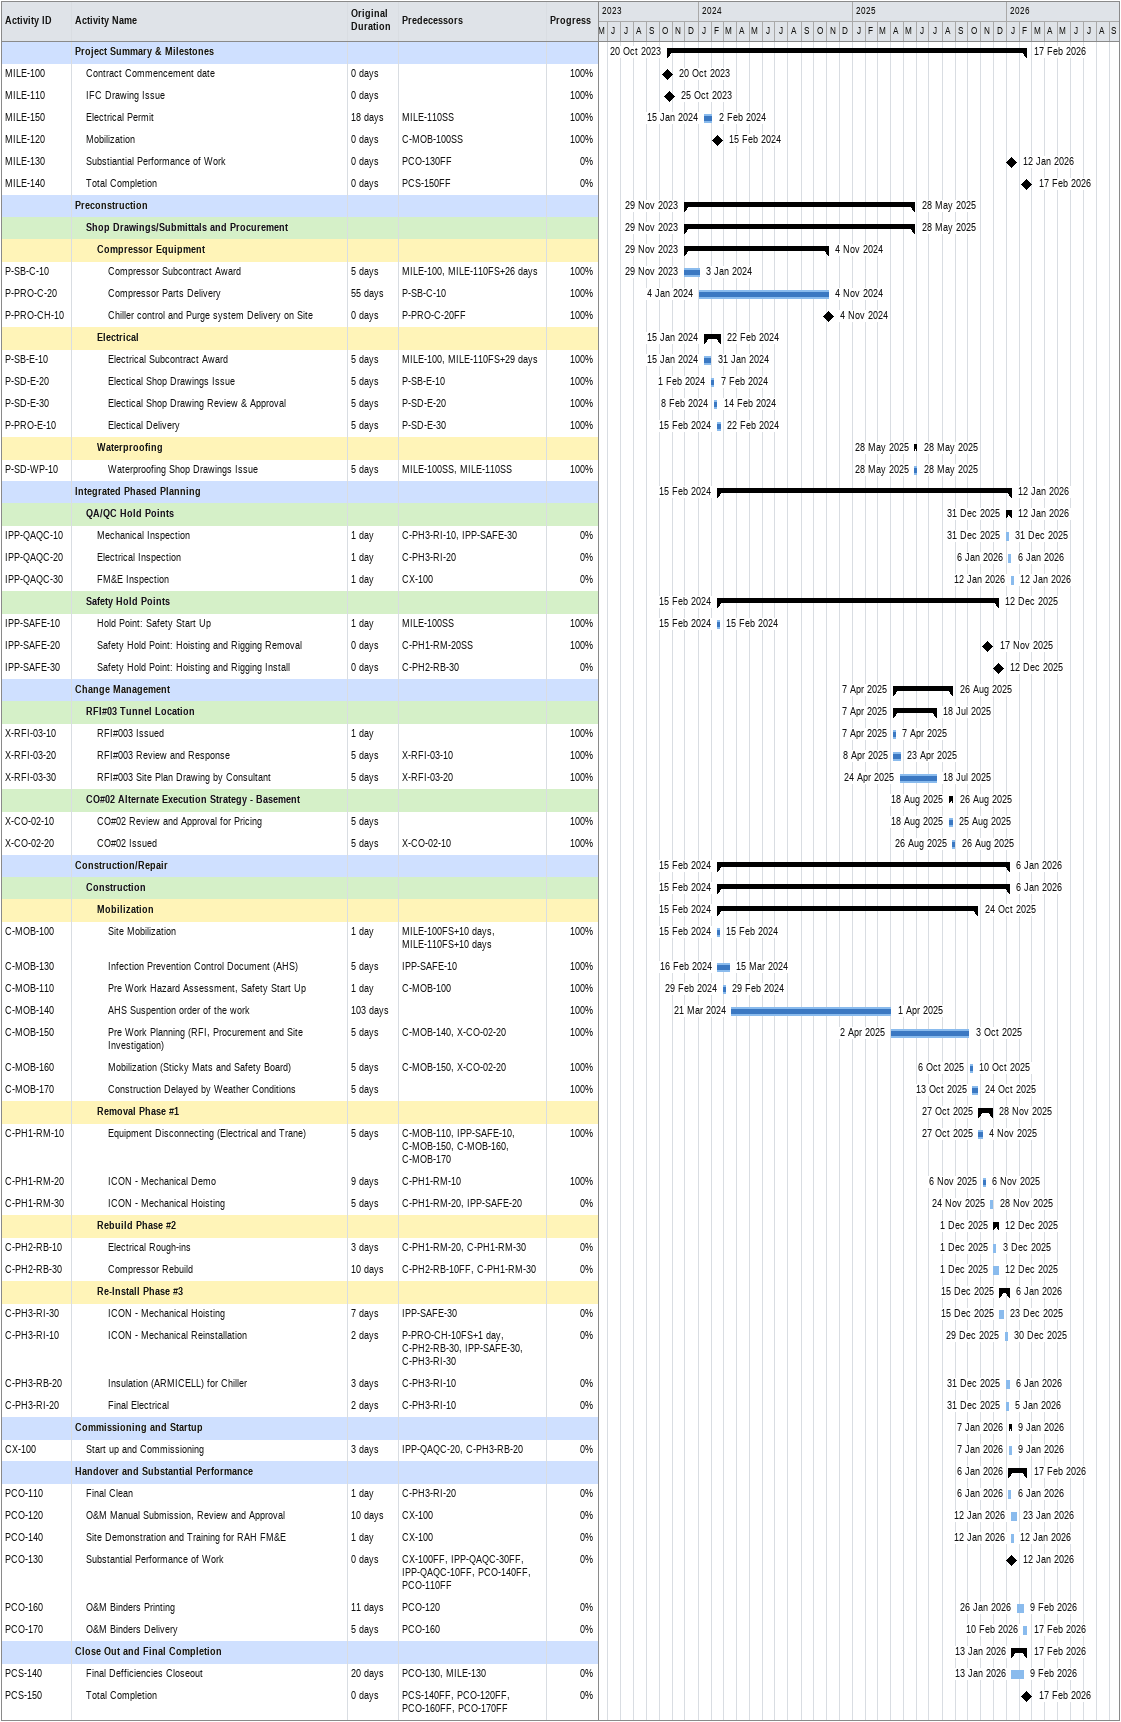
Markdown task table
| ID | Level | Task | Original duration | Start | Finish | Predecessors | % complete |
|---|---|---|---|---|---|---|---|
|  | 1 | **Project Summary & Milestones** |  | 2023-10-20 | 2026-02-17 |  |  |
| MILE-100 | 2 | Contract Commencement date | 0d | 2023-10-20 | 2023-10-20 |  | 100 |
| MILE-110 | 2 | IFC Drawing Issue | 0d | 2023-10-25 | 2023-10-25 |  | 100 |
| MILE-150 | 2 | Electrical Permit | 18d | 2024-01-15 | 2024-02-02 | MILE-110SS | 100 |
| MILE-120 | 2 | Mobilization | 0d | 2024-02-15 | 2024-02-15 | C-MOB-100SS | 100 |
| MILE-130 | 2 | Substiantial Performance of Work | 0d | 2026-01-12 | 2026-01-12 | PCO-130FF | 0 |
| MILE-140 | 2 | Total Completion | 0d | 2026-02-17 | 2026-02-17 | PCS-150FF | 0 |
|  | 1 | **Preconstruction** |  | 2023-11-29 | 2025-05-28 |  |  |
|  | 2 | **Shop Drawings/Submittals and Procurement** |  | 2023-11-29 | 2025-05-28 |  |  |
|  | 3 | **Compressor Equipment** |  | 2023-11-29 | 2024-11-04 |  |  |
| P-SB-C-10 | 4 | Compressor Subcontract Award | 5d | 2023-11-29 | 2024-01-03 | MILE-100, MILE-110FS+26d | 100 |
| P-PRO-C-20 | 4 | Compressor Parts Delivery | 55d | 2024-01-04 | 2024-11-04 | P-SB-C-10 | 100 |
| P-PRO-CH-10 | 4 | Chiller control and Purge system Delivery on Site | 0d | 2024-11-04 | 2024-11-04 | P-PRO-C-20FF | 100 |
|  | 3 | **Electrical** |  | 2024-01-15 | 2024-02-22 |  |  |
| P-SB-E-10 | 4 | Electrical Subcontract Award | 5d | 2024-01-15 | 2024-01-31 | MILE-100, MILE-110FS+29d | 100 |
| P-SD-E-20 | 4 | Electical Shop Drawings Issue | 5d | 2024-02-01 | 2024-02-07 | P-SB-E-10 | 100 |
| P-SD-E-30 | 4 | Electical Shop Drawing Review & Approval | 5d | 2024-02-08 | 2024-02-14 | P-SD-E-20 | 100 |
| P-PRO-E-10 | 4 | Electical Delivery | 5d | 2024-02-15 | 2024-02-22 | P-SD-E-30 | 100 |
|  | 3 | **Waterproofing** |  | 2025-05-28 | 2025-05-28 |  |  |
| P-SD-WP-10 | 4 | Waterproofing Shop Drawings Issue | 5d | 2025-05-28 | 2025-05-28 | MILE-100SS, MILE-110SS | 100 |
|  | 1 | **Integrated Phased Planning** |  | 2024-02-15 | 2026-01-12 |  |  |
|  | 2 | **QA/QC Hold Points** |  | 2025-12-31 | 2026-01-12 |  |  |
| IPP-QAQC-10 | 3 | Mechanical Inspection | 1d | 2025-12-31 | 2025-12-31 | C-PH3-RI-10, IPP-SAFE-30 | 0 |
| IPP-QAQC-20 | 3 | Electrical Inspection | 1d | 2026-01-06 | 2026-01-06 | C-PH3-RI-20 | 0 |
| IPP-QAQC-30 | 3 | FM&E Inspection | 1d | 2026-01-12 | 2026-01-12 | CX-100 | 0 |
|  | 2 | **Safety Hold Points** |  | 2024-02-15 | 2025-12-12 |  |  |
| IPP-SAFE-10 | 3 | Hold Point: Safety Start Up | 1d | 2024-02-15 | 2024-02-15 | MILE-100SS | 100 |
| IPP-SAFE-20 | 3 | Safety Hold Point: Hoisting and Rigging Removal | 0d | 2025-11-17 | 2025-11-17 | C-PH1-RM-20SS | 100 |
| IPP-SAFE-30 | 3 | Safety Hold Point: Hoisting and Rigging Install | 0d | 2025-12-12 | 2025-12-12 | C-PH2-RB-30 | 0 |
|  | 1 | **Change Management** |  | 2025-04-07 | 2025-08-26 |  |  |
|  | 2 | **RFI#03 Tunnel Location** |  | 2025-04-07 | 2025-07-18 |  |  |
| X-RFI-03-10 | 3 | RFI#003 Issued | 1d | 2025-04-07 | 2025-04-07 |  | 100 |
| X-RFI-03-20 | 3 | RFI#003 Review and Response | 5d | 2025-04-08 | 2025-04-23 | X-RFI-03-10 | 100 |
| X-RFI-03-30 | 3 | RFI#003 Site Plan Drawing by Consultant | 5d | 2025-04-24 | 2025-07-18 | X-RFI-03-20 | 100 |
|  | 2 | **CO#02 Alternate Execution Strategy - Basement** |  | 2025-08-18 | 2025-08-26 |  |  |
| X-CO-02-10 | 3 | CO#02 Review and Approval for Pricing | 5d | 2025-08-18 | 2025-08-25 |  | 100 |
| X-CO-02-20 | 3 | CO#02 Issued | 5d | 2025-08-26 | 2025-08-26 | X-CO-02-10 | 100 |
|  | 1 | **Construction/Repair** |  | 2024-02-15 | 2026-01-06 |  |  |
|  | 2 | **Construction** |  | 2024-02-15 | 2026-01-06 |  |  |
|  | 3 | **Mobilization** |  | 2024-02-15 | 2025-10-24 |  |  |
| C-MOB-100 | 4 | Site Mobilization | 1d | 2024-02-15 | 2024-02-15 | MILE-100FS+10d, MILE-110FS+10d | 100 |
| C-MOB-130 | 4 | Infection Prevention Control Document (AHS) | 5d | 2024-02-16 | 2024-03-15 | IPP-SAFE-10 | 100 |
| C-MOB-110 | 4 | Pre Work Hazard Assessment, Safety Start Up | 1d | 2024-02-29 | 2024-02-29 | C-MOB-100 | 100 |
| C-MOB-140 | 4 | AHS Suspention order of the work | 103d | 2024-03-21 | 2025-04-01 |  | 100 |
| C-MOB-150 | 4 | Pre Work Planning (RFI, Procurement and Site Investigation) | 5d | 2025-04-02 | 2025-10-03 | C-MOB-140, X-CO-02-20 | 100 |
| C-MOB-160 | 4 | Mobilization (Sticky Mats and Safety Board) | 5d | 2025-10-06 | 2025-10-10 | C-MOB-150, X-CO-02-20 | 100 |
| C-MOB-170 | 4 | Construction Delayed by Weather Conditions | 5d | 2025-10-13 | 2025-10-24 |  | 100 |
|  | 3 | **Removal Phase #1** |  | 2025-10-27 | 2025-11-28 |  |  |
| C-PH1-RM-10 | 4 | Equipment Disconnecting (Electrical and Trane) | 5d | 2025-10-27 | 2025-11-04 | C-MOB-110, IPP-SAFE-10, C-MOB-150, C-MOB-160, C-MOB-170 | 100 |
| C-PH1-RM-20 | 4 | ICON - Mechanical Demo | 9d | 2025-11-06 | 2025-11-06 | C-PH1-RM-10 | 100 |
| C-PH1-RM-30 | 4 | ICON - Mechanical Hoisting | 5d | 2025-11-24 | 2025-11-28 | C-PH1-RM-20, IPP-SAFE-20 | 0 |
|  | 3 | **Rebuild Phase #2** |  | 2025-12-01 | 2025-12-12 |  |  |
| C-PH2-RB-10 | 4 | Electrical Rough-ins | 3d | 2025-12-01 | 2025-12-03 | C-PH1-RM-20, C-PH1-RM-30 | 0 |
| C-PH2-RB-30 | 4 | Compressor Rebuild | 10d | 2025-12-01 | 2025-12-12 | C-PH2-RB-10FF, C-PH1-RM-30 | 0 |
|  | 3 | **Re-Install Phase #3** |  | 2025-12-15 | 2026-01-06 |  |  |
| C-PH3-RI-30 | 4 | ICON - Mechanical Hoisting | 7d | 2025-12-15 | 2025-12-23 | IPP-SAFE-30 | 0 |
| C-PH3-RI-10 | 4 | ICON - Mechanical Reinstallation | 2d | 2025-12-29 | 2025-12-30 | P-PRO-CH-10FS+1d, C-PH2-RB-30, IPP-SAFE-30, C-PH3-RI-30 | 0 |
| C-PH3-RB-20 | 4 | Insulation (ARMICELL) for Chiller | 3d | 2025-12-31 | 2026-01-06 | C-PH3-RI-10 | 0 |
| C-PH3-RI-20 | 4 | Final Electrical | 2d | 2025-12-31 | 2026-01-05 | C-PH3-RI-10 | 0 |
|  | 1 | **Commissioning and Startup** |  | 2026-01-07 | 2026-01-09 |  |  |
| CX-100 | 2 | Start up and Commissioning | 3d | 2026-01-07 | 2026-01-09 | IPP-QAQC-20, C-PH3-RB-20 | 0 |
|  | 1 | **Handover and Substantial Performance** |  | 2026-01-06 | 2026-02-17 |  |  |
| PCO-110 | 2 | Final Clean | 1d | 2026-01-06 | 2026-01-06 | C-PH3-RI-20 | 0 |
| PCO-120 | 2 | O&M Manual Submission, Review and Approval | 10d | 2026-01-12 | 2026-01-23 | CX-100 | 0 |
| PCO-140 | 2 | Site Demonstration and Training for RAH FM&E | 1d | 2026-01-12 | 2026-01-12 | CX-100 | 0 |
| PCO-130 | 2 | Substantial Performance of Work | 0d | 2026-01-12 | 2026-01-12 | CX-100FF, IPP-QAQC-30FF, IPP-QAQC-10FF, PCO-140FF, PCO-110FF | 0 |
| PCO-160 | 2 | O&M Binders Printing | 11d | 2026-01-26 | 2026-02-09 | PCO-120 | 0 |
| PCO-170 | 2 | O&M Binders Delivery | 5d | 2026-02-10 | 2026-02-17 | PCO-160 | 0 |
|  | 1 | **Close Out and Final Completion** |  | 2026-01-13 | 2026-02-17 |  |  |
| PCS-140 | 2 | Final Defficiencies Closeout | 20d | 2026-01-13 | 2026-02-09 | PCO-130, MILE-130 | 0 |
| PCS-150 | 2 | Total Completion | 0d | 2026-02-17 | 2026-02-17 | PCS-140FF, PCO-120FF, PCO-160FF, PCO-170FF | 0 |
